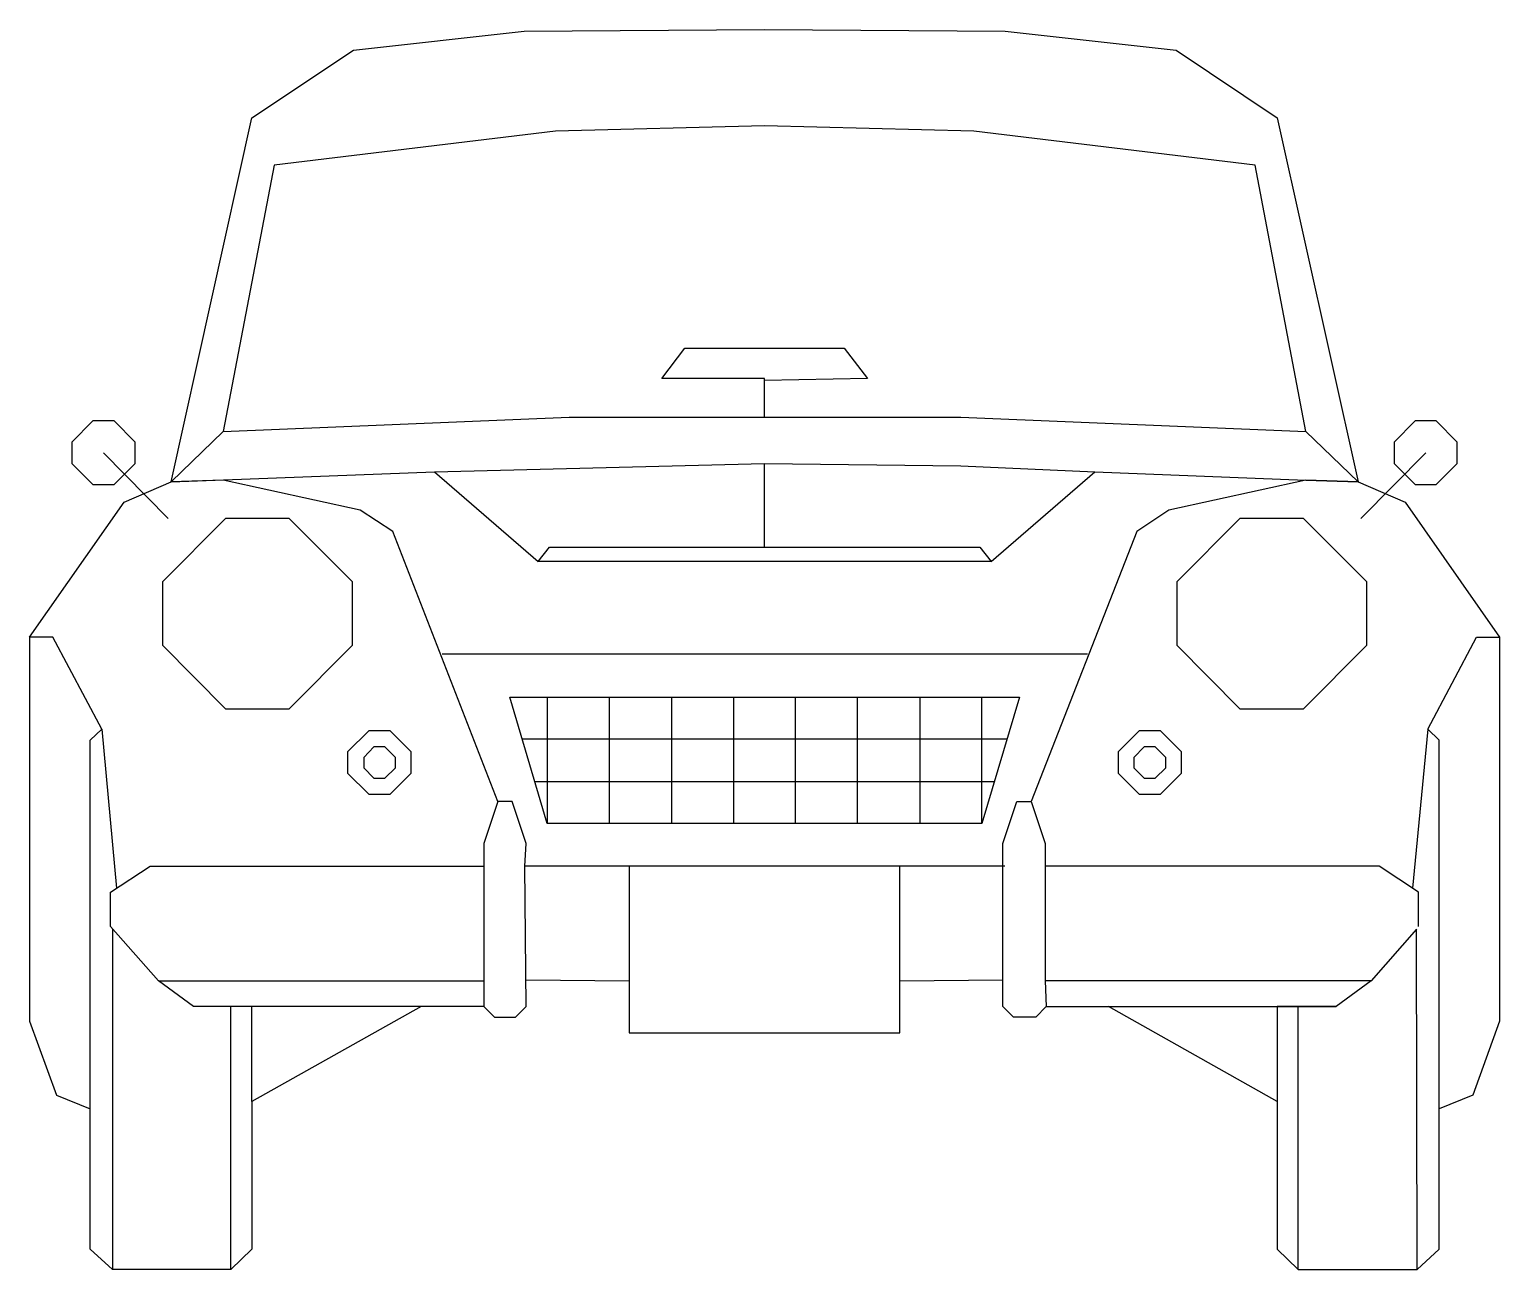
# Model space of a CAD drawing. Extents: x 19409 to 21240, y 29062 to 30607.
import ezdxf

# ---------------------------------------------------------------- set-up
doc = ezdxf.new("R2010")
doc.units = 0
doc.header["$LTSCALE"] = 100
doc.header["$MEASUREMENT"] = 0
doc.layers.add('LX-CAR', color=6, linetype='CONTINUOUS')

msp = doc.modelspace()

# ---------------------------------------------------------------- linework, layer by layer
at = {"layer": 'LX-CAR'}
for p, q in [((19812.52, 30581.34), (20025.4, 30604.74)), ((20025.4, 30604.74), (20324.56, 30607.14)), ((20324.56, 30607.14), (20624.08, 30604.74)), ((20624.08, 30604.74), (20836.96, 30581.34)), ((19686.28, 30497.1), (19812.52, 30581.34)), ((20836.96, 30581.34), (20962.72, 30497.1)), ((19585.72, 30043.74), (19686.28, 30497.1)), ((20324.56, 30487.14), (20064.4, 30480.42)), ((20585.08, 30480.42), (20324.56, 30487.14)), ((20962.72, 30497.1), (21063.64, 30043.74)), ((20064.4, 30480.42), (19713.88, 30438.06)), ((20935.6, 30438.06), (20585.08, 30480.42)), ((19713.88, 30438.06), (19650.52, 30106.14)), ((20998.48, 30106.14), (20935.6, 30438.06)), ((20196.76, 30172.26), (20225.44, 30209.94)), ((20225.44, 30209.94), (20423.56, 30209.94)), ((20423.56, 30209.94), (20452.72, 30172.26)), ((20324.56, 30172.26), (20196.76, 30172.26)), ((20452.72, 30172.26), (20324.56, 30169.86)), ((20324.56, 30124.14), (20324.56, 30172.26)), ((19488.16, 30119.46), (19462, 30093.18)), ((19514.8, 30119.46), (19488.16, 30119.46)), ((19540.96, 30093.18), (19514.8, 30119.46)), ((19650.52, 30106.14), (20081.08, 30124.14)), ((20081.08, 30124.14), (20568.88, 30124.14)), ((20568.88, 30124.14), (20998.48, 30106.14)), ((21134.68, 30119.46), (21108.52, 30093.18)), ((21160.84, 30119.46), (21134.68, 30119.46)), ((21187, 30093.18), (21160.84, 30119.46)), ((19585.72, 30043.74), (19650.52, 30106.14)), ((20998.48, 30106.14), (21063.64, 30043.74)), ((19462, 30093.18), (19462, 30066.54)), ((19540.96, 30066.54), (19540.96, 30093.18)), ((21108.52, 30093.18), (21108.52, 30066.54)), ((21187, 30066.54), (21187, 30093.18)), ((19462, 30066.54), (19488.16, 30040.38)), ((19582, 29998.02), (19501.48, 30079.86)), ((19514.8, 30040.38), (19540.96, 30066.54)), ((19913.44, 30056.1), (20324.56, 30066.54)), ((20324.56, 30066.54), (20568.88, 30063.66)), ((20324.56, 29962.26), (20324.56, 30066.54)), ((20568.88, 30063.66), (20736.04, 30056.1)), ((21067, 29998.02), (21148, 30079.86)), ((21108.52, 30066.54), (21134.68, 30040.38)), ((21160.84, 30040.38), (21187, 30066.54)), ((19585.72, 30043.74), (19913.44, 30056.1)), ((19650.52, 30045.66), (19585.72, 30043.74)), ((19821.04, 30008.46), (19650.52, 30045.66)), ((19913.44, 30056.1), (20042.56, 29944.62)), ((20606.92, 29944.62), (20736.04, 30056.1)), ((20736.04, 30056.1), (20998.48, 30045.66)), ((20998.48, 30045.66), (20827.96, 30008.46)), ((20998.48, 30045.66), (21063.64, 30043.74)), ((21063.64, 30043.74), (20998.48, 30045.66)), ((19488.16, 30040.38), (19514.8, 30040.38)), ((19527.16, 30018.42), (19585.72, 30043.74)), ((21063.64, 30043.74), (21122.32, 30018.42)), ((21134.68, 30040.38), (21160.84, 30040.38)), ((19409.08, 29850.3), (19527.16, 30018.42)), ((19861.48, 29981.82), (19821.04, 30008.46)), ((20827.96, 30008.46), (20788, 29981.82)), ((21122.32, 30018.42), (21239.92, 29850.3)), ((19653.4, 29998.02), (19574.8, 29918.94)), ((19732.48, 29998.02), (19653.4, 29998.02)), ((19811.56, 29918.94), (19732.48, 29998.02)), ((19811.56, 29918.94), (19732.48, 29998.02)), ((20916.52, 29998.02), (20837.92, 29918.94)), ((20995.6, 29998.02), (20916.52, 29998.02)), ((21074.68, 29918.94), (20995.6, 29998.02)), ((19992.52, 29645.58), (19861.48, 29981.82)), ((20788, 29981.82), (20656.48, 29645.58)), ((20042.56, 29944.62), (20056.84, 29962.26)), ((20056.84, 29962.26), (20592.64, 29962.26)), ((20592.64, 29962.26), (20606.92, 29944.62)), ((20606.92, 29944.62), (20042.56, 29944.62)), ((19574.8, 29918.94), (19574.8, 29840.34)), ((19811.56, 29840.34), (19811.56, 29918.94)), ((20837.92, 29918.94), (20837.92, 29840.34)), ((21074.68, 29840.34), (21074.68, 29918.94)), ((19409.08, 29850.3), (19409.08, 29371.74)), ((19438.12, 29850.3), (19409.08, 29850.3)), ((19499.08, 29735.58), (19438.12, 29850.3)), ((21150.4, 29735.58), (21211.36, 29850.3)), ((21211.36, 29850.3), (21239.92, 29850.3)), ((21239.92, 29850.3), (21239.92, 29371.74)), ((19574.8, 29840.34), (19653.4, 29760.78)), ((19732.48, 29760.78), (19811.56, 29840.34)), ((20726.56, 29828.94), (19922.92, 29828.94)), ((20837.92, 29840.34), (20916.52, 29760.78)), ((20995.6, 29760.78), (21074.68, 29840.34)), ((20007.28, 29775.54), (20642.2, 29775.54)), ((20053.96, 29617.98), (20007.28, 29775.54)), ((20053.96, 29775.54), (20053.96, 29617.98)), ((20131.6, 29617.98), (20131.6, 29775.54)), ((20208.76, 29775.54), (20208.76, 29617.98)), ((20286.4, 29617.98), (20286.4, 29775.54)), ((20363.08, 29617.98), (20363.08, 29775.54)), ((20440.24, 29617.98), (20440.24, 29775.54)), ((20517.88, 29775.54), (20517.88, 29617.98)), ((20595.04, 29617.98), (20595.04, 29775.54)), ((20642.2, 29775.54), (20595.04, 29617.98)), ((19653.4, 29760.78), (19732.48, 29760.78)), ((20916.52, 29760.78), (20995.6, 29760.78)), ((19484.8, 29721.78), (19499.08, 29735.58)), ((19499.08, 29735.58), (19517.68, 29537.46)), ((19831.96, 29733.66), (19805.32, 29707.5)), ((19858.24, 29733.66), (19831.96, 29733.66)), ((19884.4, 29707.5), (19858.24, 29733.66)), ((20791.24, 29733.66), (20765.08, 29707.5)), ((20817.52, 29733.66), (20791.24, 29733.66)), ((20843.68, 29707.5), (20817.52, 29733.66)), ((21150.4, 29735.58), (21131.32, 29537.46)), ((21164.68, 29721.78), (21150.4, 29735.58)), ((19484.8, 29087.82), (19484.8, 29721.78)), ((20626.48, 29723.22), (20022.52, 29723.22)), ((21164.68, 29087.82), (21164.68, 29721.78)), ((19805.32, 29707.5), (19805.32, 29680.74)), ((19838.2, 29713.62), (19825.36, 29700.3)), ((19825.36, 29700.3), (19825.36, 29687.46)), ((19851.52, 29713.62), (19838.2, 29713.62)), ((19864.84, 29700.3), (19851.52, 29713.62)), ((19864.84, 29687.46), (19864.84, 29700.3)), ((19884.4, 29680.74), (19884.4, 29707.5)), ((20765.08, 29707.5), (20765.08, 29680.74)), ((20797.48, 29713.62), (20784.64, 29700.3)), ((20784.64, 29700.3), (20784.64, 29687.46)), ((20810.8, 29713.62), (20797.48, 29713.62)), ((20824.12, 29700.3), (20810.8, 29713.62)), ((20824.12, 29687.46), (20824.12, 29700.3)), ((20843.68, 29680.74), (20843.68, 29707.5)), ((19805.32, 29680.74), (19831.96, 29654.58)), ((19825.36, 29687.46), (19838.2, 29674.62)), ((19851.52, 29674.62), (19864.84, 29687.46)), ((19858.24, 29654.58), (19884.4, 29680.74)), ((20765.08, 29680.74), (20791.24, 29654.58)), ((20784.64, 29687.46), (20797.48, 29674.62)), ((20810.8, 29674.62), (20824.12, 29687.46)), ((20817.52, 29654.58), (20843.68, 29680.74)), ((19838.2, 29674.62), (19851.52, 29674.62)), ((20038.24, 29670.3), (20611.24, 29670.3)), ((20797.48, 29674.62), (20810.8, 29674.62)), ((19831.96, 29654.58), (19858.24, 29654.58)), ((19992.52, 29645.58), (19974.88, 29593.14)), ((20010.16, 29645.58), (19992.52, 29645.58)), ((20027.68, 29593.14), (20010.16, 29645.58)), ((20621.32, 29593.14), (20638.84, 29645.58)), ((20638.84, 29645.58), (20656.48, 29645.58)), ((20656.48, 29645.58), (20674.12, 29593.14)), ((20791.24, 29654.58), (20817.52, 29654.58)), ((20595.04, 29617.98), (20053.96, 29617.98)), ((19974.88, 29593.14), (19974.88, 29390.34)), ((20025.88, 29565.06), (20027.68, 29593.14)), ((20621.32, 29390.34), (20621.32, 29593.14)), ((20674.12, 29593.14), (20674.12, 29565.06)), ((19510, 29532.66), (19559.56, 29565.06)), ((19559.56, 29565.06), (19974.88, 29565.06)), ((20623.6, 29565.06), (20025.88, 29565.06)), ((20027.68, 29390.34), (20025.88, 29565.06)), ((20155.84, 29565.06), (20155.84, 29422.14)), ((20493.16, 29422.14), (20493.16, 29565.06)), ((20674.12, 29565.06), (20674.12, 29422.14)), ((21089.92, 29565.06), (20674.12, 29565.06)), ((21139, 29532.66), (21089.92, 29565.06)), ((19510, 29489.82), (19510, 29532.66)), ((21139, 29489.82), (21139, 29532.66)), ((19569.64, 29422.14), (19510, 29489.82)), ((19512.4, 29486.46), (19512.4, 29062.5)), ((21136.6, 29486.46), (21079.84, 29422.14)), ((21137.08, 29062.5), (21136.6, 29486.46)), ((19569.64, 29422.14), (19975.84, 29422.14)), ((19613.44, 29390.34), (19569.64, 29422.14)), ((20027.68, 29423.58), (20155.84, 29422.14)), ((20155.84, 29422.14), (20155.84, 29357.46)), ((20493.16, 29422.14), (20621.32, 29423.58)), ((20493.16, 29357.46), (20493.16, 29422.14)), ((20674.12, 29422.14), (20675.08, 29390.34)), ((21079.84, 29422.14), (20674.12, 29422.14)), ((21079.84, 29422.14), (21036.52, 29390.34)), ((19974.88, 29390.34), (19613.44, 29390.34)), ((19660.12, 29062.5), (19660.12, 29390.34)), ((19686.28, 29271.66), (19686.28, 29390.34)), ((19896.76, 29390.34), (19686.28, 29271.66)), ((19974.88, 29390.34), (19988.2, 29376.9)), ((20014.36, 29376.9), (20027.68, 29390.34)), ((20634.64, 29376.9), (20621.32, 29390.34)), ((20675.08, 29390.34), (20662.24, 29376.9)), ((20675.08, 29390.34), (21036.52, 29390.34)), ((20962.72, 29271.66), (20752.72, 29390.34)), ((20962.72, 29390.34), (20962.72, 29087.82)), ((21036.52, 29390.34), (20962.72, 29390.34)), ((20988.88, 29062.5), (20988.88, 29390.34)), ((19409.08, 29371.74), (19442.92, 29279.82)), ((19988.2, 29376.9), (20014.36, 29376.9)), ((20662.24, 29376.9), (20634.64, 29376.9)), ((21239.92, 29371.74), (21206.56, 29279.82)), ((20155.84, 29357.46), (20493.16, 29357.46)), ((19442.92, 29279.82), (19484.8, 29262.66)), ((21206.56, 29279.82), (21164.68, 29262.66)), ((19686.28, 29271.66), (19686.28, 29087.82)), ((19512.4, 29062.5), (19484.8, 29087.82)), ((19686.28, 29087.82), (19660.12, 29062.5)), ((20962.72, 29087.82), (20988.88, 29062.5)), ((21137.08, 29062.5), (21164.68, 29087.82)), ((19660.12, 29062.5), (19512.4, 29062.5)), ((20988.88, 29062.5), (21137.08, 29062.5))]:
    msp.add_line(p, q, dxfattribs=at)

doc.saveas('drawing.dxf')
